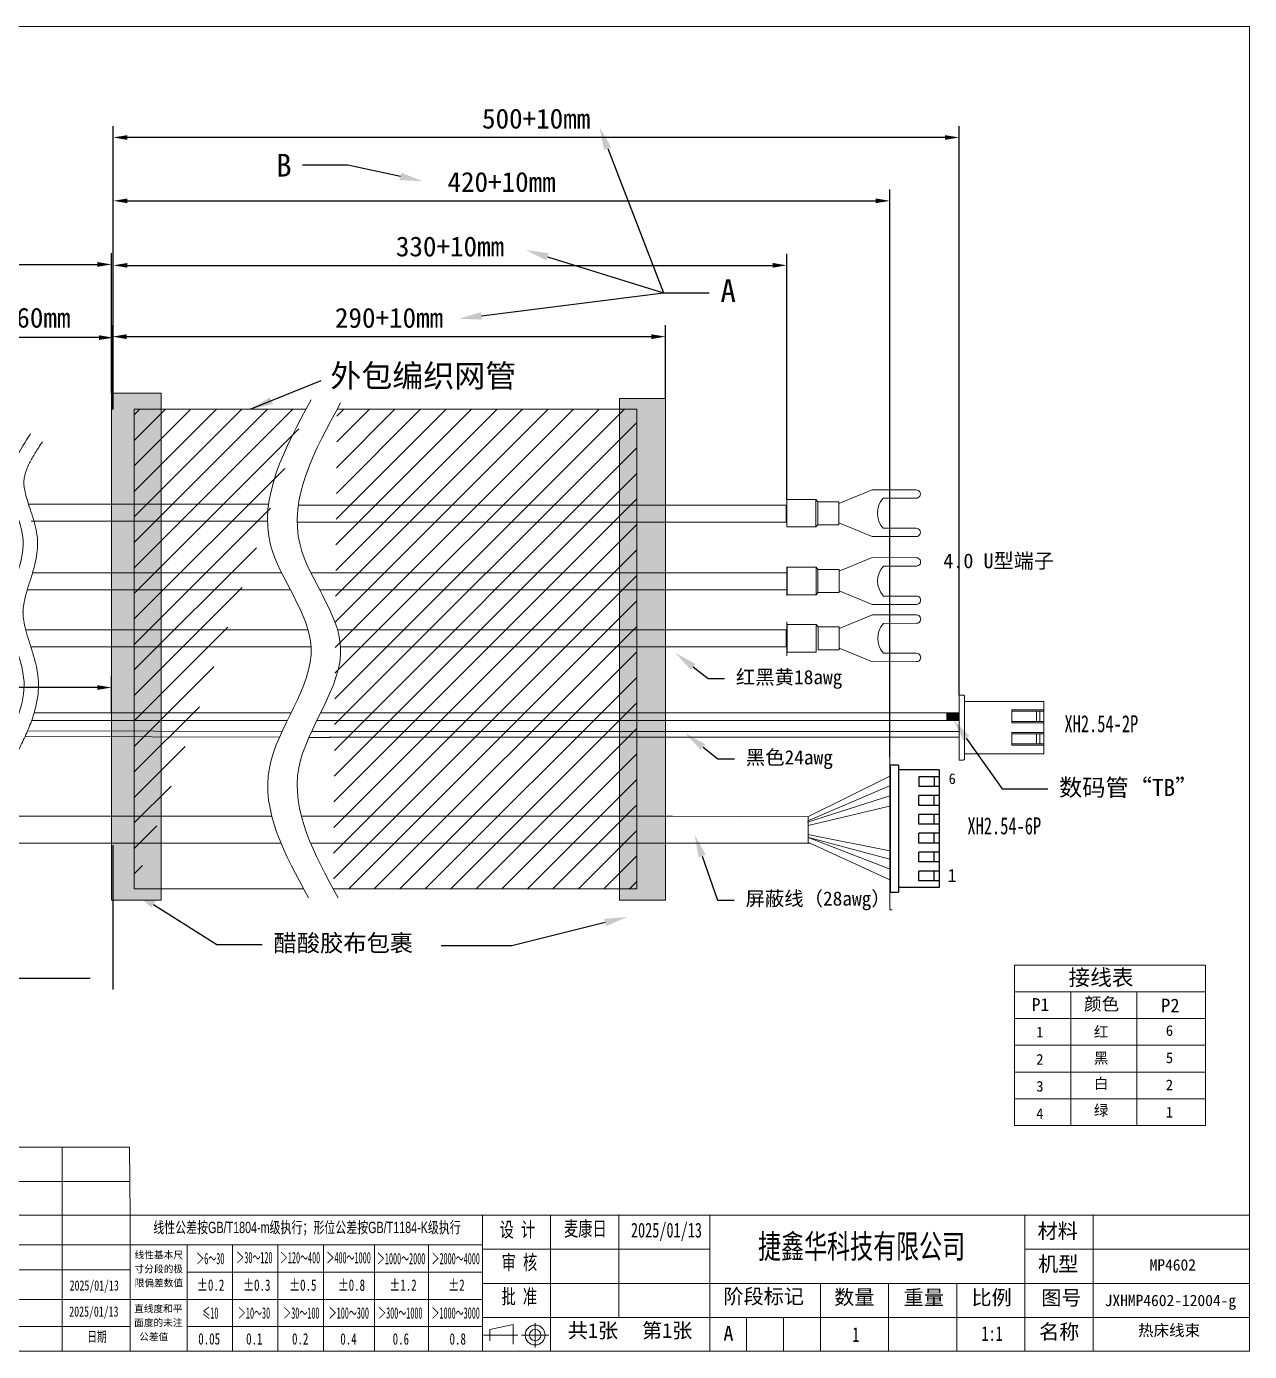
# Model space of a CAD drawing. Header units: millimetres. Extents: x 68 to 5666, y -2728 to 369.
# Drawn here: x 191.2 to 406.5, y -632.8 to -399.4 of the extents above; entities that cross this region are included whole.
import ezdxf
from ezdxf import colors
from ezdxf.entities.mleader import LeaderData, LeaderLine
from ezdxf.math import Vec2, Vec3

# ---------------------------------------------------------------- set-up
doc = ezdxf.new("R2010")
doc.units = ezdxf.units.MM
doc.header["$PDSIZE"] = -1
doc.layers.get('0').update_dxf_attribs({"lineweight": 18})
doc.layers.add('LAYER1', color=7, linetype='Continuous')
doc.layers.add('更新', color=10, linetype='Continuous', lineweight=18)
doc.styles.add('SLDTEXTSTYLE0', font='')
doc.styles.add('SLDTEXTSTYLE1', font='')
doc.styles.add('SLDTEXTSTYLE10', font='', dxfattribs={"width": 0.814221})
doc.styles.add('SLDTEXTSTYLE11', font='', dxfattribs={"width": 0.775464})
doc.styles.add('SLDTEXTSTYLE12', font='', dxfattribs={"width": 0.86773})
doc.styles.add('SLDTEXTSTYLE13', font='', dxfattribs={"width": 0.706367})
doc.styles.add('SLDTEXTSTYLE14', font='', dxfattribs={"width": 0.747741})
doc.styles.add('SLDTEXTSTYLE15', font='', dxfattribs={"width": 0.96773})
doc.styles.add('SLDTEXTSTYLE16', font='', dxfattribs={"width": 0.880973})
doc.styles.add('SLDTEXTSTYLE17', font='', dxfattribs={"width": 0.846113})
doc.styles.add('SLDTEXTSTYLE18', font='', dxfattribs={"width": 0.905501})
doc.styles.add('SLDTEXTSTYLE19', font='', dxfattribs={"width": 1.073784})
doc.styles.add('SLDTEXTSTYLE2', font='')
doc.styles.add('SLDTEXTSTYLE20', font='', dxfattribs={"width": 0.96122})
doc.styles.add('SLDTEXTSTYLE21', font='', dxfattribs={"width": 0.864104})
doc.styles.add('SLDTEXTSTYLE22', font='', dxfattribs={"width": 0.988767})
doc.styles.add('SLDTEXTSTYLE23', font='', dxfattribs={"width": 0.737402})
doc.styles.add('SLDTEXTSTYLE24', font='', dxfattribs={"width": 1.124152})
doc.styles.add('SLDTEXTSTYLE25', font='', dxfattribs={"width": 0.732965})
doc.styles.add('SLDTEXTSTYLE3', font='', dxfattribs={"width": 0.827647})
doc.styles.add('SLDTEXTSTYLE4', font='', dxfattribs={"width": 0.842141})
doc.styles.add('SLDTEXTSTYLE5', font='', dxfattribs={"width": 0.752078})
doc.styles.add('SLDTEXTSTYLE6', font='', dxfattribs={"width": 0.833267})
doc.styles.add('SLDTEXTSTYLE7', font='', dxfattribs={"width": 0.902979})
doc.styles.add('SLDTEXTSTYLE8', font='', dxfattribs={"width": 1.050097})
doc.styles.add('SLDTEXTSTYLE9', font='', dxfattribs={"width": 0.878935})
doc.styles.get("Standard").update_dxf_attribs({"font": 'simfang.ttf'})
doc.styles.add('标准', font='', dxfattribs={"width": 0.667})
doc.styles.get('SLDTEXTSTYLE0').set_extended_font_data('汉仪长仿宋体')
doc.styles.get('SLDTEXTSTYLE1').set_extended_font_data('汉仪长仿宋体')
doc.styles.get('SLDTEXTSTYLE10').set_extended_font_data('汉仪长仿宋体')
doc.styles.get('SLDTEXTSTYLE11').set_extended_font_data('汉仪长仿宋体')
doc.styles.get('SLDTEXTSTYLE12').set_extended_font_data('汉仪长仿宋体')
doc.styles.get('SLDTEXTSTYLE13').set_extended_font_data('汉仪长仿宋体')
doc.styles.get('SLDTEXTSTYLE14').set_extended_font_data('汉仪长仿宋体')
doc.styles.get('SLDTEXTSTYLE15').set_extended_font_data('汉仪长仿宋体')
doc.styles.get('SLDTEXTSTYLE16').set_extended_font_data('汉仪长仿宋体')
doc.styles.get('SLDTEXTSTYLE17').set_extended_font_data('汉仪长仿宋体')
doc.styles.get('SLDTEXTSTYLE18').set_extended_font_data('汉仪长仿宋体')
doc.styles.get('SLDTEXTSTYLE19').set_extended_font_data('汉仪长仿宋体')
doc.styles.get('SLDTEXTSTYLE2').set_extended_font_data('汉仪长仿宋体')
doc.styles.get('SLDTEXTSTYLE20').set_extended_font_data('汉仪长仿宋体')
doc.styles.get('SLDTEXTSTYLE21').set_extended_font_data('汉仪长仿宋体')
doc.styles.get('SLDTEXTSTYLE22').set_extended_font_data('汉仪长仿宋体')
doc.styles.get('SLDTEXTSTYLE23').set_extended_font_data('汉仪长仿宋体')
doc.styles.get('SLDTEXTSTYLE24').set_extended_font_data('汉仪长仿宋体')
doc.styles.get('SLDTEXTSTYLE25').set_extended_font_data('汉仪长仿宋体')
doc.styles.get('SLDTEXTSTYLE3').set_extended_font_data('汉仪长仿宋体')
doc.styles.get('SLDTEXTSTYLE4').set_extended_font_data('汉仪长仿宋体')
doc.styles.get('SLDTEXTSTYLE5').set_extended_font_data('汉仪长仿宋体')
doc.styles.get('SLDTEXTSTYLE6').set_extended_font_data('汉仪长仿宋体')
doc.styles.get('SLDTEXTSTYLE7').set_extended_font_data('汉仪长仿宋体')
doc.styles.get('SLDTEXTSTYLE8').set_extended_font_data('汉仪长仿宋体')
doc.styles.get('SLDTEXTSTYLE9').set_extended_font_data('汉仪长仿宋体')
doc.styles.get('标准').set_extended_font_data('宋体')
doc.dimstyles.new('ISO-25', dxfattribs={"dimtxt": 2.5, "dimasz": 2.5, "dimexe": 1.25, "dimexo": 0.625, "dimtad": 1, "dimtxsty": 'Standard', "dimcen": 2.5, "dimdle": 5, "dimadec": 0, "dimazin": 0, "dimtfac": 1, "dimtmove": 0, "dimatfit": 3, "dimfxl": 1, "dimarcsym": 0})
doc.dimstyles.new('标准', dxfattribs={"dimtxt": 3.5, "dimasz": 4, "dimexe": 2, "dimexo": 0, "dimtad": 1, "dimdsep": 46, "dimtxsty": '标准', "dimblk": '_CAXARROW', "dimcen": 0, "dimdle": 8, "dimazin": 2, "dimtfac": 0.707107, "dimtdec": 3, "dimtmove": 2, "dimatfit": 3, "dimfxl": 1, "dimfrac": 2, "dimtolj": 1, "dimarcsym": 1})

# ---------------------------------------------------------------- blocks, each defined once
blk = doc.blocks.new('_CAXARROW')
blk = doc.blocks.new('12')
blk.add_line((289, 128.64), (289, 137.46))
at = {"color": 0, "lineweight": 0}
for points in [[(289.96, 139.82), (289.94, 139.92), (289.88, 139.99), (289.81, 140.04), (289.71, 140.06), (289, 140.06)], [(289, 137.46), (289, 140.06)], [(289.96, 128.88), (289.96, 139.82)], [(303.91, 138.95), (289.96, 138.95)], [(303.91, 137.46), (298.29, 137.46), (298.29, 135.2)], [(298.29, 137.22), (303.91, 137.22)], [(298.29, 135.44), (303.91, 135.44)], [(302.64, 135.44), (302.64, 137.22)], [(303.2, 135.44), (303.2, 137.22)], [(298.29, 135.2), (303.91, 135.2)], [(298.29, 131.24), (298.29, 133.5), (303.91, 133.5)], [(298.29, 133.26), (303.91, 133.26)], [(302.64, 131.48), (302.64, 133.26)], [(303.2, 131.48), (303.2, 133.26)], [(298.29, 131.48), (303.91, 131.48)], [(298.29, 131.24), (303.91, 131.24)], [(289, 128.64), (289.71, 128.64), (289.81, 128.66), (289.88, 128.71), (289.94, 128.78), (289.96, 128.88)], [(303.91, 129.75), (289.96, 129.75)]]:
    blk.add_lwpolyline(points, dxfattribs=at)
blk = doc.blocks.new('*D1164')
at = {"color": 0, "lineweight": -2}
for p, q in [((206.42, -543.58), (206.42, -569.01)), ((153.69, -550.43), (153.69, -569.01)), ((157.69, -567.01), (202.42, -567.01))]:
    blk.add_line(p, q, dxfattribs=at)
at = {"layer": 'Defpoints', "color": 0}
for p in [(206.42, -543.58), (153.69, -550.43), (206.42, -567.01)]:
    blk.add_point(p, dxfattribs=at)
at = {"color": 0, "insert": (180.06, -564.64), "char_height": 3.5, "attachment_point": 5, "style": '标准'}
blk.add_mtext('\\A1;120mm', dxfattribs=at)
blk = doc.blocks.new('*D1165')
at = {"color": 0, "lineweight": -2}
for p, q in [((206.49, -466.84), (206.49, -439.48)), ((325.04, -482.7), (325.04, -439.48)), ((208.99, -441.48), (322.54, -441.48))]:
    blk.add_line(p, q, dxfattribs=at)
at = {"color": 0}
for points in [[(208.99, -441.06), (208.99, -441.89), (206.49, -441.48)], [(322.54, -441.89), (322.54, -441.06), (325.04, -441.48)]]:
    blk.add_solid(points, dxfattribs=at)
at = {"layer": 'Defpoints', "color": 0}
for p in [(325.04, -441.48), (206.49, -466.84), (325.04, -482.7)]:
    blk.add_point(p, dxfattribs=at)
at = {"color": 0, "insert": (265.76, -438.18), "char_height": 3.5, "attachment_point": 5}
blk.add_mtext('\\A1;330+10mm', dxfattribs=at)
blk = doc.blocks.new('*D1166')
at = {"color": 0, "lineweight": -2}
for p, q in [((206.36, -466.84), (206.36, -452.04)), ((303.69, -464.95), (303.69, -452.04)), ((208.86, -454.04), (301.19, -454.04))]:
    blk.add_line(p, q, dxfattribs=at)
at = {"color": 0}
for points in [[(208.86, -453.62), (208.86, -454.46), (206.36, -454.04)], [(301.19, -454.46), (301.19, -453.62), (303.69, -454.04)]]:
    blk.add_solid(points, dxfattribs=at)
at = {"layer": 'Defpoints', "color": 0}
for p in [(303.69, -454.04), (303.69, -464.95), (206.36, -466.84)]:
    blk.add_point(p, dxfattribs=at)
at = {"color": 0, "insert": (255.03, -450.75), "char_height": 3.5, "attachment_point": 5}
blk.add_mtext('\\A1;290+10mm', dxfattribs=at)
blk = doc.blocks.new('*D1167')
at = {"color": 0, "lineweight": -2}
for p, q in [((206.49, -455.94), (206.49, -416.96)), ((355.36, -517.18), (355.36, -416.96)), ((352.86, -418.96), (208.99, -418.96))]:
    blk.add_line(p, q, dxfattribs=at)
at = {"color": 0}
for points in [[(208.99, -418.55), (208.99, -419.38), (206.49, -418.96)], [(352.86, -419.38), (352.86, -418.55), (355.36, -418.96)]]:
    blk.add_solid(points, dxfattribs=at)
at = {"layer": 'Defpoints', "color": 0}
for p in [(206.49, -418.96), (206.49, -455.94), (355.36, -517.18)]:
    blk.add_point(p, dxfattribs=at)
at = {"color": 0, "insert": (280.92, -415.67), "char_height": 3.5, "attachment_point": 5}
blk.add_mtext('\\A1;500+10mm', dxfattribs=at)
blk = doc.blocks.new('*D1168')
at = {"color": 0, "lineweight": -2}
for p, q in [((206.49, -441.48), (206.49, -428.12)), ((343.2, -528.04), (343.2, -428.12)), ((208.99, -430.12), (340.7, -430.12))]:
    blk.add_line(p, q, dxfattribs=at)
at = {"color": 0}
for points in [[(208.99, -429.7), (208.99, -430.53), (206.49, -430.12)], [(340.7, -430.53), (340.7, -429.7), (343.2, -430.12)]]:
    blk.add_solid(points, dxfattribs=at)
at = {"layer": 'Defpoints', "color": 0}
for p in [(343.2, -430.12), (206.49, -441.48), (343.2, -528.04)]:
    blk.add_point(p, dxfattribs=at)
at = {"color": 0, "insert": (274.84, -426.82), "char_height": 3.5, "attachment_point": 5}
blk.add_mtext('\\A1;420+10mm', dxfattribs=at)
blk = doc.blocks.new('*D1169')
at = {"layer": 'Defpoints', "color": 0}
for p in [(99.09, -515.83), (206.18, -520.29), (99.09, -522.08)]:
    blk.add_point(p, dxfattribs=at)
at = {"layer": '更新', "color": 0, "lineweight": -2}
for p, q in [((99.09, -522.08), (99.09, -513.83)), ((206.18, -520.29), (206.18, -513.83)), ((203.68, -515.83), (101.59, -515.83))]:
    blk.add_line(p, q, dxfattribs=at)
at = {"layer": '更新', "color": 0}
for points in [[(101.59, -515.42), (101.59, -516.25), (99.09, -515.83)], [(203.68, -516.25), (203.68, -515.42), (206.18, -515.83)]]:
    blk.add_solid(points, dxfattribs=at)
at = {"layer": '更新', "color": 0, "insert": (152.64, -512.54), "char_height": 3.5, "attachment_point": 5}
blk.add_mtext('\\A1;160+10mm', dxfattribs=at)
blk = doc.blocks.new('*D1171')
at = {"layer": 'Defpoints', "color": 0}
for p in [(177.11, -454.21), (206.49, -464.01), (177.11, -466.02)]:
    blk.add_point(p, dxfattribs=at)
at = {"layer": '更新', "color": 0, "lineweight": -2}
for p, q in [((177.11, -466.02), (177.11, -452.21)), ((206.49, -464.01), (206.49, -452.21)), ((203.99, -454.21), (179.61, -454.21))]:
    blk.add_line(p, q, dxfattribs=at)
at = {"layer": '更新', "color": 0}
for points in [[(179.61, -453.8), (179.61, -454.63), (177.11, -454.21)], [(203.99, -454.63), (203.99, -453.8), (206.49, -454.21)]]:
    blk.add_solid(points, dxfattribs=at)
at = {"layer": '更新', "color": 0, "insert": (191.8, -450.73), "char_height": 3.5, "attachment_point": 5}
blk.add_mtext('\\A1;△60mm', dxfattribs=at)
blk = doc.blocks.new('*D1172')
at = {"layer": 'Defpoints', "color": 0}
for p in [(206.18, -441.32), (206.18, -464.01), (130.74, -507.53)]:
    blk.add_point(p, dxfattribs=at)
at = {"layer": '更新', "color": 0, "lineweight": -2}
for p, q in [((130.74, -507.53), (130.74, -439.32)), ((206.18, -464.01), (206.18, -439.32)), ((133.24, -441.32), (203.68, -441.32))]:
    blk.add_line(p, q, dxfattribs=at)
at = {"layer": '更新', "color": 0}
for points in [[(133.24, -440.9), (133.24, -441.73), (130.74, -441.32)], [(203.68, -441.73), (203.68, -440.9), (206.18, -441.32)]]:
    blk.add_solid(points, dxfattribs=at)
at = {"layer": '更新', "color": 0, "insert": (168.46, -438.02), "char_height": 3.5, "attachment_point": 5}
blk.add_mtext('\\A1;140+10mm', dxfattribs=at)

msp = doc.modelspace()

# ---------------------------------------------------------------- hatches: boundary and pattern name
at = {"linetype": 'Continuous'}
h = msp.add_hatch(color=0, dxfattribs=at)
h.dxf.hatch_style = 1
h.paths.add_polyline_path([(206.1784, -464.0057), (206.1784, -553.2949), (214.9159, -553.2949), (214.9159, -464.0057)])
h.paths.add_polyline_path([(295.6222, -464.9529), (295.6222, -553.2803), (303.6934, -553.2803), (303.6934, -464.9529)])
at = {"lineweight": 15}
msp.add_hatch(color=7, dxfattribs=at).paths.add_polyline_path([(355.3641, -521.6193), (355.3641, -520.2648), (353.1274, -520.2648), (353.1392, -521.6193)])
at = {"layer": '更新'}
h = msp.add_hatch(dxfattribs=at)
h.set_pattern_fill('ANSI31', color=4)
h.set_pattern_definition([(45, (365.3775, 0), (-2.245064, 2.245064), [])])
edge = h.paths.add_edge_path()
edge.add_line((245.8756, -466.8356), (298.6702, -466.8356))
edge.add_line((298.6702, -466.8356), (298.6702, -551.3006))
edge.add_line((298.6702, -551.3006), (210.1848, -551.3006))
edge.add_line((210.1848, -551.3006), (210.1848, -466.8356))
edge.add_line((210.1848, -466.8356), (240.4052, -466.8356))
edge = h.paths.add_edge_path()
edge.add_line((245.8756, -466.8356), (298.6702, -466.8356))
edge.add_line((298.6702, -466.8356), (298.6702, -551.3006))
edge.add_line((298.6702, -551.3006), (210.1848, -551.3006))
edge.add_line((210.1848, -551.3006), (210.1848, -466.8356))
edge.add_line((210.1848, -466.8356), (240.4052, -466.8356))
h = msp.add_hatch(dxfattribs=at)
h.set_pattern_fill('ANSI31', color=0)
edge = h.paths.add_edge_path()
edge.add_line((210.1848, -551.3006), (210.1848, -466.8356))
edge.add_line((210.1848, -466.8356), (240.4052, -466.8356))
edge = h.paths.add_edge_path()
edge.add_line((210.1848, -551.3006), (240.0202, -551.3006))
edge = h.paths.add_edge_path()
edge.add_line((245.2168, -551.3006), (298.6702, -551.3006))
edge.add_line((298.6702, -551.3006), (298.6702, -466.8356))
edge.add_line((298.6702, -466.8356), (245.8756, -466.8356))

# ---------------------------------------------------------------- linework, layer by layer
at = {"color": 7, "lineweight": 13}
for p, q in [((83.3789, -399.4189), (406.483, -399.4189)), ((197.4825, -596.7494), (197.4825, -632.7599)), ((271.4683, -608.7599), (146.069, -608.7599)), ((209.4683, -632.7599), (209.4683, -608.7599)), ((209.4683, -608.7599), (209.4683, -632.7599)), ((271.4683, -608.7599), (271.4683, -632.7599)), ((271.4683, -608.7599), (271.4683, -632.7599)), ((283.4683, -608.7599), (283.4683, -632.7599)), ((295.4683, -608.7599), (295.4683, -626.7599)), ((311.4683, -608.7599), (311.4683, -632.7599)), ((366.9683, -608.7599), (366.9683, -632.7599)), ((366.9683, -608.7599), (406.4683, -608.7599)), ((378.9683, -608.7599), (378.9683, -632.7599)), ((271.4683, -613.9811), (146.069, -613.9811)), ((219.4683, -632.7599), (219.4683, -613.9811)), ((227.4683, -613.9811), (227.4683, -632.7599)), ((235.4683, -632.7599), (235.4683, -613.9811)), ((243.4683, -632.7599), (243.4683, -613.9811)), ((252.4683, -632.7599), (252.4683, -613.9811)), ((261.9683, -613.9811), (261.9683, -632.7599)), ((311.4683, -614.7599), (271.4683, -614.7599)), ((366.9683, -614.7599), (406.4683, -614.7599)), ((209.4683, -618.3599), (146.069, -618.3599)), ((219.4683, -618.7811), (271.4683, -618.7811)), ((271.4683, -620.7599), (406.4683, -620.7599)), ((330.9683, -632.7599), (330.9683, -620.7599)), ((342.9683, -620.7599), (342.9683, -632.7599)), ((354.9683, -620.7599), (354.9683, -632.7599)), ((209.4683, -623.5811), (271.4683, -623.5811)), ((311.4683, -626.7599), (271.4683, -626.7599)), ((406.4683, -626.7599), (311.4683, -626.7599)), ((317.9683, -632.7599), (317.9683, -626.7599)), ((324.4683, -626.7599), (324.4683, -632.7599)), ((209.4683, -628.3811), (146.069, -628.3811)), ((271.4683, -628.3811), (219.4683, -628.3811)), ((277.6795, -629.8637), (271.6748, -629.8637)), ((272.7483, -628.8699), (276.8544, -627.9851)), ((276.8544, -627.9851), (276.8544, -631.4816)), ((283.1645, -629.8637), (278.3322, -629.8637)), ((280.7483, -627.7631), (280.7483, -632.0352)), ((83.3789, -632.7071), (406.483, -632.7071))]:
    msp.add_line(p, q, dxfattribs=at)
at = {"color": 7, "linetype": 'ByBlock', "lineweight": 13}
msp.add_line((406.4713, -399.4189), (406.483, -632.7071), dxfattribs=at)
at = {"lineweight": 5}
for p, q in [((330.4816, -483.1029), (330.1445, -482.6979)), ((330.1445, -482.6979), (330.1445, -487.5579)), ((340.0529, -480.9947), (334.1945, -483.4062)), ((347.8289, -481.0249), (340.0529, -480.9947)), ((342.0009, -482.4988), (347.8328, -482.4829)), ((330.4816, -483.1029), (330.4816, -487.1529)), ((334.1945, -483.4062), (334.1945, -485.1279)), ((334.1945, -486.8495), (334.1945, -485.1279)), ((330.1445, -487.5579), (330.4816, -487.1529)), ((340.0529, -489.2611), (334.1945, -486.8495)), ((347.8289, -489.2308), (340.0529, -489.2611)), ((342.0009, -487.757), (347.8328, -487.7729)), ((330.5197, -495.0611), (330.1826, -494.6561)), ((330.1826, -494.6561), (330.1826, -499.5161)), ((340.091, -492.9529), (334.2326, -495.3645)), ((347.867, -492.9832), (340.091, -492.9529)), ((342.039, -494.457), (347.8709, -494.4412)), ((330.5197, -495.0611), (330.5197, -499.1111)), ((334.2326, -495.3645), (334.2326, -497.0861)), ((330.1826, -499.5161), (330.5197, -499.1111)), ((334.2326, -498.8078), (334.2326, -497.0861)), ((340.091, -501.2194), (334.2326, -498.8078)), ((347.867, -501.1891), (340.091, -501.2194)), ((342.039, -499.7153), (347.8709, -499.7311)), ((340.1165, -503.0235), (334.2581, -505.4351)), ((347.8924, -503.0538), (340.1165, -503.0235)), ((330.5451, -505.1317), (330.2081, -504.7267)), ((330.2081, -504.7267), (330.2081, -509.5867)), ((330.5451, -505.1317), (330.5451, -509.1817)), ((334.2581, -505.4351), (334.2581, -507.1567)), ((342.0644, -504.5276), (347.8964, -504.5118)), ((334.2581, -508.8784), (334.2581, -507.1567)), ((340.1165, -511.2899), (334.2581, -508.8784)), ((342.0644, -509.7858), (347.8964, -509.8017)), ((347.8924, -511.2597), (340.1165, -511.2899)), ((365.1296, -592.9517), (365.1296, -564.7277)), ((365.1296, -564.7277), (398.7413, -564.7277)), ((398.7413, -564.7277), (398.7413, -592.9517)), ((365.1296, -569.4317), (398.7413, -569.4317)), ((375.0101, -569.4317), (375.0101, -592.9517)), ((386.6727, -569.4317), (386.6727, -592.9517)), ((365.1296, -574.1357), (398.7413, -574.1357)), ((365.1296, -578.8397), (398.7413, -578.8397)), ((365.1296, -583.5437), (398.7413, -583.5437)), ((365.1296, -588.2477), (398.7413, -588.2477)), ((365.1296, -592.9517), (398.7413, -592.9517))]:
    msp.add_line(p, q, dxfattribs=at)
at = {"color": 0}
for p, q in [((325.0646, -494.585), (325.0646, -499.6373)), ((167.6222, -543.2108), (233.2206, -543.2108)), ((223.8468, -543.2108), (236.0128, -543.2108)), ((241.2165, -543.2108), (304.9383, -543.2108))]:
    msp.add_line(p, q, dxfattribs=at)
at = {"color": 4}
msp.add_line((325.0563, -504.2807), (325.0563, -510.2226), dxfattribs=at)
at = {"color": 7}
for p, q in [((370.2801, -518.2935), (370.2801, -527.4896)), ((328.7571, -538.6214), (343.177, -531.4167)), ((343.1053, -533.1347), (328.7571, -539.304)), ((304.9383, -543.2108), (329.124, -543.2108))]:
    msp.add_line(p, q, dxfattribs=at)
at = {"color": 0, "linetype": 'ByBlock', "lineweight": 5}
for p, q in [((167.6222, -538.4656), (233.2206, -538.4656)), ((223.8468, -538.4656), (234.3891, -538.4656)), ((239.5935, -538.4656), (304.9383, -538.4656))]:
    msp.add_line(p, q, dxfattribs=at)
at = {"color": 7, "linetype": 'ByBlock', "lineweight": 5}
msp.add_line((304.9383, -538.4656), (328.7571, -538.6214), dxfattribs=at)
at = {"color": 0, "lineweight": 13}
msp.add_line((271.4683, -608.7599), (366.9683, -608.7599), dxfattribs=at)
at = {"color": 0, "lineweight": 5}
for p, q in [((298.8562, -608.7599), (406.467, -608.7599)), ((144.201, -632.7071), (291.8705, -632.7071))]:
    msp.add_line(p, q, dxfattribs=at)
at = {"color": 7, "linetype": 'Continuous', "lineweight": 13}
msp.add_line((209.4683, -623.5811), (146.069, -623.5811), dxfattribs=at)
at = {"lineweight": 13}
msp.add_line((272.7483, -628.8699), (272.7483, -630.9), dxfattribs=at)
at = {"color": 4}
msp.add_lwpolyline([(303.6934, -464.9529), (295.6222, -464.9529), (295.6222, -553.2803), (303.6934, -553.2803)], close=True, dxfattribs=at)
at = {"color": 0}
for points in [[(240.0202, -551.3006), (210.1848, -551.3006), (210.1848, -466.8356), (240.4052, -466.8356)], [(245.8756, -466.8356), (298.6702, -466.8356), (298.6702, -551.3006), (245.2168, -551.3006)], [(192.2932, -495.6112), (236.1038, -495.6112)], [(241.2687, -495.6112), (325.0646, -495.6112), (325.0646, -498.6112), (242.806, -498.6112)], [(237.6426, -498.6112), (191.3562, -498.6112)]]:
    msp.add_lwpolyline(points, dxfattribs=at)
at = {"lineweight": 5}
for points in [[(330.1445, -487.5579), (325.0415, -487.5579), (325.0415, -482.6979), (330.1445, -482.6979)], [(330.4816, -483.1029), (334.1945, -483.1029), (334.1945, -487.1529)], [(334.1945, -487.1529), (330.4816, -487.1529)], [(330.1826, -499.5161), (325.0796, -499.5161), (325.0796, -494.6561), (330.1826, -494.6561)], [(330.5197, -495.0611), (334.2326, -495.0611), (334.2326, -499.1111)], [(334.2326, -499.1111), (330.5197, -499.1111)], [(330.2081, -509.5867), (325.1051, -509.5867), (325.1051, -504.7267), (330.2081, -504.7267)], [(330.5451, -505.1317), (334.2581, -505.1317), (334.2581, -509.1817)], [(334.2581, -509.1817), (330.5451, -509.1817)], [(343.1954, -554.9795), (343.1954, -528.0399)], [(343.2198, -554.9795), (343.5881, -554.9795)]]:
    msp.add_lwpolyline(points, dxfattribs=at)
at = {"color": 1}
for points in [[(191.5718, -483.5113), (233.8284, -483.5113)], [(239.0576, -483.7228), (324.9289, -483.7228), (324.9289, -486.7228), (238.8555, -486.7228)], [(233.6307, -486.5113), (192.0323, -486.5113)]]:
    msp.add_lwpolyline(points, dxfattribs=at)
at = {"color": 2}
for points in [[(191.0702, -505.6611), (240.7742, -505.6611)], [(245.9526, -505.6611), (324.9569, -505.6611), (324.9569, -508.6611), (246.5005, -508.6611)], [(241.313, -508.6611), (191.9803, -508.6611)]]:
    msp.add_lwpolyline(points, dxfattribs=at)
at = {"color": 7}
for points in [[(237.806, -520.2602), (192.5705, -520.2602)], [(246.1434, -520.2602), (243.0052, -520.2602)], [(355.3691, -520.2602), (246.0985, -520.2602)], [(192.1238, -521.6147), (237.141, -521.6147)], [(242.3395, -521.6147), (245.7754, -521.6147)], [(245.7013, -521.6147), (355.3641, -521.6147)], [(190.948, -524.4693), (235.744, -524.5903)], [(236.2072, -523.5658), (191.4001, -523.4452)], [(240.934, -524.6044), (244.6454, -524.6144)], [(245.0717, -523.5897), (241.3978, -523.5798)], [(244.5057, -524.6), (355.3641, -524.6)], [(355.3641, -523.5754), (244.9563, -523.5754)], [(328.6789, -539.5548), (343.1537, -534.9044)], [(328.7861, -540.1082), (343.1333, -536.7427)], [(328.7441, -543.0791), (343.1948, -549.6783)], [(343.2053, -544.6109), (328.7522, -541.6899)], [(343.2204, -547.8245), (328.8283, -542.256)], [(328.8708, -542.2355), (343.1895, -546.0778)]]:
    msp.add_lwpolyline(points, dxfattribs=at)
at = {"color": 7, "lineweight": 13}
for radius in [1.75, 1]:
    msp.add_circle((280.7483, -629.8637), radius, dxfattribs=at)
at = {"lineweight": 5}
for centre, radius, start, end in [((344.8736, -485.1279), 3.8942, 137.535008, 222.464992), ((344.8736, -485.1279), 3.8942, 137.535008, 222.464992), ((347.8309, -481.7539), 0.7291, 269.349788, 90.155823), ((347.8309, -488.5018), 0.7291, 269.844177, 90.650212), ((344.9117, -497.0861), 3.8942, 137.535008, 222.464992), ((344.9117, -497.0861), 3.8942, 137.535008, 222.464992), ((347.8689, -493.7122), 0.7291, 269.349788, 90.155823), ((347.8689, -500.4601), 0.7291, 269.844177, 90.650212), ((347.8944, -503.7828), 0.7291, 269.349788, 90.155823), ((344.9371, -507.1567), 3.8942, 137.535008, 222.464992), ((344.9371, -507.1567), 3.8942, 137.535008, 222.464992), ((347.8944, -510.5307), 0.7291, 269.844177, 90.650212)]:
    msp.add_arc(centre, radius, start, end, dxfattribs=at)
at = {"color": 4}
for points in [[(241.3188, -465.1415), (234.1844, -490.7158), (241.3188, -508.7749), (233.9615, -529.9552), (240.8729, -552.8633)], [(246.5073, -465.6787), (239.3728, -490.7283), (246.5073, -508.7873), (239.1499, -529.9676), (246.0614, -552.8465)]]:
    msp.add_spline(points, degree=3, dxfattribs=at)
at = {"layer": 'LAYER1'}
for p, q in [((344.7033, -529.5277), (343.2432, -529.5277)), ((343.2432, -529.5277), (343.2432, -551.8701)), ((344.7033, -529.5277), (344.7033, -551.8701)), ((351.8457, -530.3448), (344.7033, -530.3448)), ((348.3086, -531.5369), (348.3086, -533.2514)), ((351.8457, -531.5369), (348.3086, -531.5369)), ((350.9751, -531.5369), (350.9751, -533.2514)), ((351.8457, -530.3448), (351.8457, -551.053)), ((351.8457, -533.2514), (348.3086, -533.2514)), ((351.8457, -534.8732), (348.3086, -534.8732)), ((348.3086, -536.5877), (348.3086, -534.8732)), ((351.8457, -536.5877), (348.3086, -536.5877)), ((350.9751, -536.5877), (350.9751, -534.8732)), ((351.8457, -538.1879), (348.3086, -538.1879)), ((348.3086, -539.9024), (348.3086, -538.1879)), ((350.9751, -539.9024), (350.9751, -538.1879)), ((351.8457, -539.9024), (348.3086, -539.9024)), ((351.8457, -541.5026), (348.3086, -541.5026)), ((348.3086, -543.2171), (348.3086, -541.5026)), ((351.8457, -543.2171), (348.3086, -543.2171)), ((350.9751, -543.2171), (350.9751, -541.5026)), ((351.8457, -544.8245), (348.3086, -544.8245)), ((348.3086, -546.539), (348.3086, -544.8245)), ((350.9751, -546.539), (350.9751, -544.8245)), ((351.8457, -546.539), (348.3086, -546.539)), ((351.8457, -548.1463), (348.3086, -548.1463)), ((348.3086, -549.8609), (348.3086, -548.1463)), ((350.9751, -549.8609), (350.9751, -548.1463)), ((351.8457, -549.8609), (348.3086, -549.8609)), ((343.2432, -551.8701), (344.7033, -551.8701)), ((351.8457, -551.053), (344.7033, -551.053))]:
    msp.add_line(p, q, dxfattribs=at)
at = {"layer": '更新', "color": 0}
for p, q in [((328.7861, -538.6069), (328.7861, -543.0982)), ((146.069, -596.7494), (209.3489, -596.7494)), ((209.4092, -602.814), (209.3489, -596.7494)), ((146.069, -602.814), (209.4092, -602.814)), ((209.4092, -602.814), (209.4683, -608.7599))]:
    msp.add_line(p, q, dxfattribs=at)
msp.add_lwpolyline([(206.1784, -464.0057), (214.9159, -464.0057), (214.9159, -553.2949), (206.1784, -553.2949)], close=True, dxfattribs=at)
at = {"layer": '更新', "color": 4}
msp.add_spline([(191.9051, -471.1598), (188.2192, -479.6353), (190.6198, -489.9963), (188.0706, -502.3933), (190.7841, -514.8053), (187.2864, -526.2674)], degree=3, dxfattribs=at)
msp.add_open_spline([(194.024, -472.5425), (193.5797, -473.2234), (192.7429, -474.5068), (191.7633, -476.2139), (191.1484, -477.6089), (190.8346, -478.7097), (190.7538, -479.3822), (190.7438, -479.9644), (190.7896, -480.6074), (191.0099, -481.7092), (191.4309, -483.1173), (192.0045, -484.7815), (192.5858, -486.585), (192.9922, -488.2972), (193.1942, -490.0404), (193.1412, -491.7941), (192.8188, -493.732), (192.2696, -495.753), (191.6154, -497.7627), (191.0464, -499.6024), (190.6978, -501.1456), (190.607, -502.0554), (190.5928, -502.8546), (190.6515, -503.758), (190.9495, -505.2932), (191.48, -507.1216), (192.1528, -509.1751), (192.7874, -511.2971), (193.1795, -513.1682), (193.369, -515.1023), (193.2925, -517.1209), (192.8191, -519.5797), (191.9647, -522.1687), (190.8168, -524.8078), (189.9729, -526.5327), (189.5594, -527.3787)], degree=3, knots=[0, 0, 0, 0, 2.26200437, 4.38684892, 6.20297248, 7.74036146, 9.13219336, 9.38091268, 10.59033211, 12.01278737, 13.66215436, 15.42099169, 17.17982903, 18.7893117, 19.91420816, 21.36897827, 23.01532404, 24.93699589, 26.99083819, 29.04468049, 30.90566819, 32.47545155, 32.62094368, 34.21147444, 36.03962245, 38.14587516, 40.25212786, 42.35838056, 44.2580413, 45.30540088, 47.25799969, 49.39920424, 51.88657284, 54.55486704, 57.22316123, 57.22316123, 57.22316123, 57.22316123], dxfattribs=at)

# ---------------------------------------------------------------- block references
at = {"color": 7}
msp.add_blockref('12', (66.366, -657.2418), dxfattribs=at)

# ---------------------------------------------------------------- texts
at = {"color": 0, "insert": (244.6936, -458.9312), "char_height": 4, "width": 117.97067, "attachment_point": 1}
msp.add_mtext('外包编织网管', dxfattribs=at)
for s, insert, char_height, width, attachment_point in [('4.0 U{\\fSimSun|b0|i0|c0|p34;型端子}', (352.5846, -492.2177), 2.6, 65.474284, 1), ('MP4602', (392.9856, -616.5038), 2, 23.796946, 2), ('{\\C3;JXHMP4602-12004-g}', (392.5625, -622.7687), 2, 23.796946, 2), ('A', (313.8859, -628.2572), 2.6, 2.6, 1), ('热床线束', (392.3329, -628.0327), 2, 27.679219, 2)]:
    msp.add_mtext(s, dxfattribs=dict(insert=insert, char_height=char_height, width=width, attachment_point=attachment_point))
at = {"color": 7, "lineweight": 35, "char_height": 3, "attachment_point": 1}
for s, insert in [('{\\W0.707;\\C0;XH2.54-2P }', (373.9154, -520.6979)), ('{\\W0.707;\\C0;XH2.54-6P }', (356.8322, -538.6885))]:
    msp.add_mtext(s, dxfattribs=dict(at, insert=insert))
at = {"lineweight": 5, "attachment_point": 5}
for s, insert, char_height, width in [('接线表', (380.353, -567.0463), 2.8, 18.835288), ('P1', (369.7045, -571.6589), 2.25792, 22.602346), ('颜色', (380.4491, -571.6798), 2.25792, 22.602346), ('P2', (392.5497, -571.8187), 2.4, 27.122815), ('1', (369.5891, -576.5055), 1.8816, 4.093105), ('红', (380.376, -576.5055), 1.8816, 4.093105), ('6', (392.4027, -576.2455), 1.8816, 4.093105), ('2', (369.5891, -581.3055), 1.8816, 4.093105), ('黑', (380.376, -581.2055), 1.8816, 4.093105), ('5', (392.4027, -581.0455), 1.8816, 4.093105), ('3', (369.5891, -586.0723), 1.8816, 4.093105), ('白', (380.376, -585.6723), 1.8816, 4.093105), ('2', (392.4027, -585.8123), 1.8816, 4.093105), ('4', (369.5891, -590.8723), 1.8816, 4.093105), ('绿', (380.376, -590.3723), 1.8816, 4.093105), ('1', (392.4027, -590.6123), 1.8816, 4.093105)]:
    msp.add_mtext(s, dxfattribs=dict(at, insert=insert, char_height=char_height, width=width))
for s, insert, char_height, attachment_point, style in [('{\\W0.707;线性公差按GB/T1804-m级执行；形位公差按GB/T1184-K级执行}', (240.5921, -609.913), 2, 2, 'SLDTEXTSTYLE0'), ('{\\fFangSong|b0|i0|c134|p49;\\W0.707;设 计}', (274.4927, -609.9924), 2.6, 1, 'SLDTEXTSTYLE3'), ('{\\fFangSong|b0|i0|c134|p49;\\W0.707;麦康日}', (289.5817, -609.834), 2.6, 2, 'SLDTEXTSTYLE1'), ('{\\fFangSong|b0|i0|c134|p49;\\W0.707;2025/01/13}', (303.8581, -610.0829), 2.6, 2, 'SLDTEXTSTYLE1'), ('{\\fFangSong|b0|i0|c134|p49;\\W1;材料}', (369.1784, -610.2297), 2.6, 1, 'SLDTEXTSTYLE0'), ('{\\fFangSong|b0|i0|c134|p49;\\W0.707;捷鑫华科技有限公司}', (319.9815, -612.1459), 4.2, 1, 'SLDTEXTSTYLE2'), ('{\\fFangSong|b0|i0|c134|p49;\\W0.5;＞6～30}', (221.1025, -615.3923), 2, 1, 'SLDTEXTSTYLE4'), ('{\\fFangSong|b0|i0|c134|p49;\\W0.5;＞30～120}', (228.1514, -615.2086), 2, 1, 'SLDTEXTSTYLE5'), ('{\\fFangSong|b0|i0|c134|p49;\\W0.5;＞120～400}', (235.8251, -615.2317), 2, 1, 'SLDTEXTSTYLE6'), ('{\\fFangSong|b0|i0|c134|p49;\\W0.5;＞400～1000}', (244.0182, -615.2317), 2, 1, 'SLDTEXTSTYLE13'), ('{\\fFangSong|b0|i0|c134|p49;\\W0.5;＞1000～2000}', (252.9024, -615.3923), 2, 1, 'SLDTEXTSTYLE14'), ('{\\fFangSong|b0|i0|c134|p49;\\W0.5;＞2000～4000}', (262.5138, -615.3923), 2, 1, 'SLDTEXTSTYLE23'), ('{\\fFangSong|b0|i0|c134|p49;\\W0.707;审 核}', (274.8496, -615.7486), 2.6, 1, 'SLDTEXTSTYLE0'), ('{\\fFangSong|b0|i0|c134|p49;\\W1;机型}', (369.2658, -616.0344), 2.6, 1, 'SLDTEXTSTYLE0'), ('{\\fFangSong|b0|i0|c134|p49;\\W0.707;2025/01/13}', (198.8107, -620.2279), 1.8, 1, 'SLDTEXTSTYLE0'), ('{\\fFangSong|b0|i0|c134|p49;\\W0.707;±0.2}', (221.2269, -620.068), 2, 1, 'SLDTEXTSTYLE7'), ('{\\fFangSong|b0|i0|c134|p49;\\W0.707;±0.3}', (229.3432, -620.068), 2, 1, 'SLDTEXTSTYLE15'), ('{\\fFangSong|b0|i0|c134|p49;\\W0.707;±0.5}', (237.4489, -620.068), 2, 1, 'SLDTEXTSTYLE16'), ('{\\fFangSong|b0|i0|c134|p49;\\W0.707;±0.8}', (245.9998, -620.068), 2, 1, 'SLDTEXTSTYLE17'), ('{\\fFangSong|b0|i0|c134|p49;\\W0.707;±1.2}', (255.0825, -620.068), 2, 1, 'SLDTEXTSTYLE22'), ('{\\fFangSong|b0|i0|c134|p49;\\W0.707;±2}', (265.458, -620.068), 2, 1, 'SLDTEXTSTYLE24'), ('{\\fFangSong|b0|i0|c134|p49;\\W0.707;批 准}', (274.8275, -621.7798), 2.6, 1, 'SLDTEXTSTYLE3'), ('{\\fFangSong|b0|i0|c134|p49;\\W1;阶段标记}', (313.8814, -621.7553), 2.6, 1, 'SLDTEXTSTYLE0'), ('{\\fFangSong|b0|i0|c134|p49;\\W1;数量}', (333.3808, -621.8918), 2.6, 1, 'SLDTEXTSTYLE0'), ('{\\fFangSong|b0|i0|c134|p49;\\W1;重量}', (345.61, -621.9475), 2.6, 1, 'SLDTEXTSTYLE0'), ('{\\fFangSong|b0|i0|c134|p49;\\W1;比例}', (357.5486, -621.9491), 2.6, 1, 'SLDTEXTSTYLE0'), ('{\\fFangSong|b0|i0|c134|p49;\\W0.707;2025/01/13}', (198.7475, -624.8191), 1.8, 1, 'SLDTEXTSTYLE0'), ('{\\fFangSong|b0|i0|c134|p49;\\W0.5;≤10}', (222.1365, -624.9771), 2, 1, 'SLDTEXTSTYLE8'), ('{\\fFangSong|b0|i0|c134|p49;\\W0.5;＞10～30}', (228.4395, -624.9771), 2, 1, 'SLDTEXTSTYLE12'), ('{\\fFangSong|b0|i0|c134|p49;\\W0.5;＞30～100}', (236.4146, -624.9771), 2, 1, 'SLDTEXTSTYLE9'), ('{\\fFangSong|b0|i0|c134|p49;\\W0.5;＞100～300}', (244.4171, -624.9771), 2, 1, 'SLDTEXTSTYLE10'), ('{\\fFangSong|b0|i0|c134|p49;\\W0.5;＞300～1000}', (253.12, -624.9771), 2, 1, 'SLDTEXTSTYLE11'), ('{\\fFangSong|b0|i0|c134|p49;\\W0.5;＞1000～3000}', (262.5041, -624.9771), 2, 1, 'SLDTEXTSTYLE25'), ('{\\fFangSong|b0|i0|c134|p49;\\W1;共1张}', (286.4851, -627.7603), 2.6, 1, 'SLDTEXTSTYLE0'), ('{\\fFangSong|b0|i0|c134|p49;\\W1;第1张}', (299.5517, -627.7559), 2.6, 1, 'SLDTEXTSTYLE0'), ('{\\fFangSong|b0|i0|c134|p49;\\W1;名称}', (369.4456, -627.9791), 2.6, 1, 'SLDTEXTSTYLE0'), ('{\\fFangSong|b0|i0|c134|p49;\\W0.707;日期}', (201.8837, -629.2457), 1.8, 1, 'SLDTEXTSTYLE0'), ('{\\fFangSong|b0|i0|c134|p49;\\W0.707;0.05}', (221.4465, -629.5315), 2, 1, 'SLDTEXTSTYLE18'), ('{\\fFangSong|b0|i0|c134|p49;\\W0.707;0.1}', (229.874, -629.5315), 2, 1, 'SLDTEXTSTYLE19'), ('{\\fFangSong|b0|i0|c134|p49;\\W0.707;0.2}', (237.9521, -629.5315), 2, 1, 'SLDTEXTSTYLE21'), ('{\\fFangSong|b0|i0|c134|p49;\\W0.707;0.4}', (246.4498, -629.5433), 2, 1, 'SLDTEXTSTYLE20'), ('{\\fFangSong|b0|i0|c134|p49;\\W0.707;0.6}', (255.664, -629.5433), 2, 1, 'SLDTEXTSTYLE1'), ('{\\fFangSong|b0|i0|c134|p49;\\W0.707;0.8}', (265.6759, -629.5433), 2, 1, 'SLDTEXTSTYLE1'), ('{\\fFangSong|b0|i0|c134|p49;\\W0.707;1:1}', (361.181, -628.2964), 2.6, 2, 'SLDTEXTSTYLE1')]:
    msp.add_mtext(s, dxfattribs=dict(insert=insert, char_height=char_height, attachment_point=attachment_point, style=style))
at = {"color": 0, "linetype": 'Continuous', "lineweight": 35, "char_height": 1.25, "attachment_point": 2, "style": 'SLDTEXTSTYLE0'}
for s, insert, width in [('线性基本尺', (214.5053, -615.1291), 18.100139), ('寸分段的极', (214.5088, -617.5986), 18.048834), ('限偏差数值', (214.5088, -620.068), 17.7564), ('直线度和平', (214.4238, -624.5926), 17.859009), ('面度的未注', (214.4238, -627.062), 17.977008), ('公差值', (213.6041, -629.5315), 10.681544)]:
    msp.add_mtext(s, dxfattribs=dict(at, insert=insert, width=width))
at = {"char_height": 2.6, "attachment_point": 1}
for s, insert, width, style in [('{\\fFangSong|b0|i0|c134|p49;\\W1;图号}', (369.8232, -622.008), 8.780214, 'SLDTEXTSTYLE0'), ('{\\fFangSong|b0|i0|c134|p49;\\W0.707;1}', (336.5672, -628.467), 2.726669, 'SLDTEXTSTYLE1')]:
    msp.add_mtext(s, dxfattribs=dict(at, insert=insert, width=width, style=style))
at = {"layer": 'LAYER1'}
for s, height, p in [('6', 1.8621, (353.5306, -532.8105)), ('1', 2.3117, (353.3453, -550.0758))]:
    msp.add_text(s, height=height, dxfattribs=at).set_placement(p)

# ---------------------------------------------------------------- dimensions: what is measured, and where the dimension line sits
at = {"color": 0}
for base, p1, p2, text, dimstyle, override, picture, middle in [((206.4858, -418.963), (355.3641, -517.1769), (206.4858, -455.9433), '500+10mm', 'ISO-25', {"dimtxt": 3.5, "dimexe": 2, "dimexo": 0, "dimgap": 1.524, "dimtih": 1, "dimtoh": 1, "dimzin": 0, "dimtxsty": 'Standard', "dimadec": 2, "dimtolj": 1}, '*D1167', (280.925, -415.669)), ((343.1954, -430.1161), (206.4858, -441.4769), (343.1954, -528.0399), '420+10mm', 'ISO-25', {"dimtxt": 3.5, "dimexe": 2, "dimexo": 0, "dimgap": 1.524, "dimtih": 1, "dimtoh": 1, "dimzin": 0, "dimtxsty": 'Standard', "dimadec": 2, "dimtolj": 1}, '*D1168', (274.8406, -426.8221)), ((325.0415, -441.4769), (206.4858, -466.8356), (325.0415, -482.6979), '330+10mm', 'ISO-25', {"dimtxt": 3.5, "dimexe": 2, "dimexo": 0, "dimgap": 1.524, "dimtih": 1, "dimtoh": 1, "dimzin": 0, "dimtxsty": 'Standard', "dimadec": 2, "dimtolj": 1}, '*D1165', (265.7637, -438.1829)), ((303.6934, -454.0401), (206.3626, -466.8356), (303.6934, -464.9529), '290+10mm', 'ISO-25', {"dimtxt": 3.5, "dimexe": 2, "dimexo": 0, "dimgap": 1.524, "dimtih": 1, "dimtoh": 1, "dimzin": 0, "dimtxsty": 'Standard', "dimadec": 2, "dimtolj": 1}, '*D1166', (255.028, -450.7461)), ((206.4249, -567.0121), (153.6887, -550.4301), (206.4249, -543.5794), '120mm', '标准', {"dimtxsty": '标准', "dimarcsym": 0}, '*D1164', (180.0568, -564.6371))]:
    dim = msp.add_linear_dim(base=base, p1=p1, p2=p2, text=text, dimstyle=dimstyle, override=override, dxfattribs=at)
    dim.commit()
    dim.dimension.update_dxf_attribs({"geometry": picture, "text_midpoint": middle})
at = {"layer": '更新', "color": 0}
for base, p1, p2, text, picture, middle in [((206.1784, -441.3179), (130.7389, -507.5259), (206.1784, -464.0057), '140+10mm', '*D1172', (168.4586, -438.0239)), ((177.106, -454.2129), (206.4858, -464.0057), (177.106, -466.0156), '△60mm', '*D1171', (191.7959, -450.7289)), ((99.0918, -515.8328), (206.1784, -520.2871), (99.0918, -522.0843), '160+10mm', '*D1169', (152.6351, -512.5388))]:
    dim = msp.add_linear_dim(base=base, p1=p1, p2=p2, text=text, dimstyle='ISO-25', override={"dimtxt": 3.5, "dimexe": 2, "dimexo": 0, "dimgap": 1.524, "dimtih": 1, "dimtoh": 1, "dimzin": 0, "dimtxsty": 'Standard', "dimadec": 2, "dimtolj": 1}, dxfattribs=at)
    dim.commit()
    dim.dimension.update_dxf_attribs({"geometry": picture, "text_midpoint": middle})

# ---------------------------------------------------------------- leaders
at = {"color": 0}
msp.add_leader([(230.6127, -466.8356), (243.1086, -461.7355)], dimstyle='标准', override={"dimgap": 0.625, "dimtad": 0, "dimarcsym": 0}, dxfattribs=at)
ml = msp.add_multileader_mtext('Standard', dxfattribs=at)
ml.set_content('红黑黄18awg')
ml.set_leader_properties()
ml.build(insert=Vec2(0, 0))
ml.multileader.update_dxf_attribs({"text_right_attachment_type": 6})
ctx = ml.context
ctx.base_point, ctx.char_height, ctx.plane_origin = Vec3(314.0854, -514.2622), 2.5, Vec3(342.0112, -509.7243)
ctx.right_attachment = 6
notes = []
notes.append((ctx, [(0, (1, 1, 0), (311.1779, -514.2622), (1, 0), 2.9075, [(0, [(305.4175, -509.7243)], 256, [])])]))
ctx.mtext.insert = Vec3(316.0854, -512.7407)
at = {"color": 7}
ml = msp.add_multileader_mtext('Standard', dxfattribs=at)
ml.set_content('数码管“TB”', color=7)
ml.set_leader_properties()
ml.build(insert=Vec2(0, 0))
ml.multileader.update_dxf_attribs({"text_right_attachment_type": 6})
ctx = ml.context
ctx.base_point, ctx.char_height, ctx.plane_origin = Vec3(370.9615, -533.6651), 3, Vec3(354.314, -521.4617)
ctx.right_attachment = 6
notes.append((ctx, [(0, (1, 1, 0), (362.9615, -533.6651), (1, 0), 8, [(0, [(354.314, -521.4617)], 256, [])])]))
ctx.mtext.insert = Vec3(372.9615, -531.9337)
at = {"color": 0}
ml = msp.add_multileader_mtext('Standard', dxfattribs=at)
ml.set_content('黑色24awg')
ml.set_leader_properties()
ml.build(insert=Vec2(0, 0))
ml.multileader.update_dxf_attribs({"text_right_attachment_type": 6})
ctx = ml.context
ctx.base_point, ctx.char_height, ctx.plane_origin = Vec3(315.8295, -528.3907), 2.5, Vec3(343.7553, -523.8528)
ctx.right_attachment = 6
notes.append((ctx, [(0, (1, 1, 0), (312.922, -528.3907), (1, 0), 2.9075, [(0, [(307.1616, -523.8528)], 256, [])])]))
ctx.mtext.insert = Vec3(317.8295, -526.8692)
at = {"color": 7}
ml = msp.add_multileader_mtext('Standard', dxfattribs=at)
ml.set_content('屏蔽线（28awg）', color=7)
ml.set_leader_properties()
ml.build(insert=Vec2(0, 0))
ml.multileader.update_dxf_attribs({"text_right_attachment_type": 6})
ctx = ml.context
ctx.base_point, ctx.char_height, ctx.plane_origin = Vec3(315.7739, -553.2601), 2.5, Vec3(359.1753, -548.2645)
ctx.right_attachment = 6
notes.append((ctx, [(0, (1, 1, 0), (312.8664, -553.2601), (1, 0), 2.9075, [(0, [(308.8107, -541.7351)], 256, [])])]))
ctx.mtext.insert = Vec3(317.7739, -551.7387)
ml = msp.add_multileader_mtext('Standard', dxfattribs=at)
ml.set_content('醋酸胶布包裹', color=7)
ml.set_leader_properties()
ml.build(insert=Vec2(0, 0))
ml.multileader.update_dxf_attribs({"text_right_attachment_type": 6})
ctx = ml.context
ctx.base_point, ctx.char_height, ctx.plane_origin = Vec3(232.7013, -561.0948), 3, Vec3(198.5882, -536.0658)
ctx.right_attachment = 6
notes.append((ctx, [(0, (1, 1, 0), (224.7013, -561.0948), (1, 0), 8, [(0, [(210.1848, -551.8765)], 256, [])])]))
ctx.mtext.insert = Vec3(234.7013, -559.3291)
ml = msp.add_multileader_mtext('Standard', dxfattribs=at)
ml.set_content('\\P  ', color=7)
ml.set_leader_properties()
ml.build(insert=Vec2(0, 0))
ml.multileader.update_dxf_attribs({"text_right_attachment_type": 6})
ctx = ml.context
ctx.base_point, ctx.plane_origin = Vec3(258.8048, -558.9211), Vec3(294.6132, -541.9685)
ctx.right_attachment = 6
notes.append((ctx, [(0, (1, 1, 0), (276.6563, -561.3326), (-1, 0), 8, [(0, [(296.9477, -556.2434)], 256, [])])]))
ctx.mtext.insert = Vec3(260.8048, -556.5097)
at = {"layer": '更新'}
ml = msp.add_multileader_mtext('Standard', dxfattribs=at)
ml.set_content('', color=256)
ml.set_leader_properties()
ml.build(insert=Vec2(0, 0))
ml.multileader.update_dxf_attribs({"text_right_attachment_type": 6})
ctx = ml.context
ctx.base_point, ctx.plane_origin = Vec3(311.3622, -446.3497), Vec3(292.0724, -417.1543)
ctx.right_attachment = 6
notes.append((ctx, [(0, (1, 1, 0), (303.3622, -446.3497), (1, 0), 8, [(0, [(292.0724, -417.1543)], 256, [])])]))
ctx.mtext.insert = Vec3(313.3622, -444.3497)
ml = msp.add_multileader_mtext('Standard', dxfattribs=at)
ml.set_content('B', color=256)
ml.set_leader_properties()
ml.build(insert=Vec2(0, 0))
ml.multileader.update_dxf_attribs({"text_right_attachment_type": 2})
ctx = ml.context
ctx.base_point, ctx.plane_origin = Vec3(233.1688, -424.257), Vec3(260.9647, -426.6684)
ctx.right_attachment = 2
notes.append((ctx, [(0, (1, 1, 0), (247.7974, -423.8456), (-1, 0), 8, [(0, [(260.9647, -426.6684)], 256, [])])]))
ctx.mtext.insert = Vec3(235.1688, -421.8456)
ml = msp.add_multileader_mtext('Standard', dxfattribs=at)
ml.set_content('', color=256)
ml.set_leader_properties()
ml.build(insert=Vec2(0, 0))
ml.multileader.update_dxf_attribs({"text_right_attachment_type": 6})
ctx = ml.context
ctx.base_point, ctx.plane_origin = Vec3(311.3622, -446.3497), Vec3(279.1145, -438.7883)
ctx.right_attachment = 6
notes.append((ctx, [(0, (1, 1, 0), (303.3622, -446.3497), (1, 0), 8, [(0, [(279.1145, -438.7883)], 256, [])])]))
ctx.mtext.insert = Vec3(313.3622, -444.3497)
ml = msp.add_multileader_mtext('Standard', dxfattribs=at)
ml.set_content('A', color=256)
ml.set_leader_properties()
ml.build(insert=Vec2(0, 0))
ml.multileader.update_dxf_attribs({"text_right_attachment_type": 6})
ctx = ml.context
ctx.base_point, ctx.plane_origin = Vec3(311.3622, -446.3497), Vec3(267.3146, -450.8829)
ctx.right_attachment = 6
notes.append((ctx, [(0, (1, 1, 0), (303.3622, -446.3497), (1, 0), 8, [(0, [(267.3146, -450.8829)], 256, [])])]))
ctx.mtext.insert = Vec3(313.3622, -443.9383)
for ctx, leaders in notes:
    for number, flags, end, landing, length, lines in leaders:
        leader = LeaderData()
        leader.index, (leader.has_last_leader_line, leader.has_dogleg_vector, leader.attachment_direction) = number, flags
        leader.last_leader_point, leader.dogleg_vector, leader.dogleg_length = Vec3(end), Vec3(landing), length
        for number, points, colour, breaks in lines:
            line = LeaderLine()
            line.index, line.vertices, line.color, line.breaks = number, Vec3.list(points), colors.encode_raw_color(colour), breaks
            leader.lines.append(line)
        ctx.leaders.append(leader)

doc.saveas('drawing.dxf')
